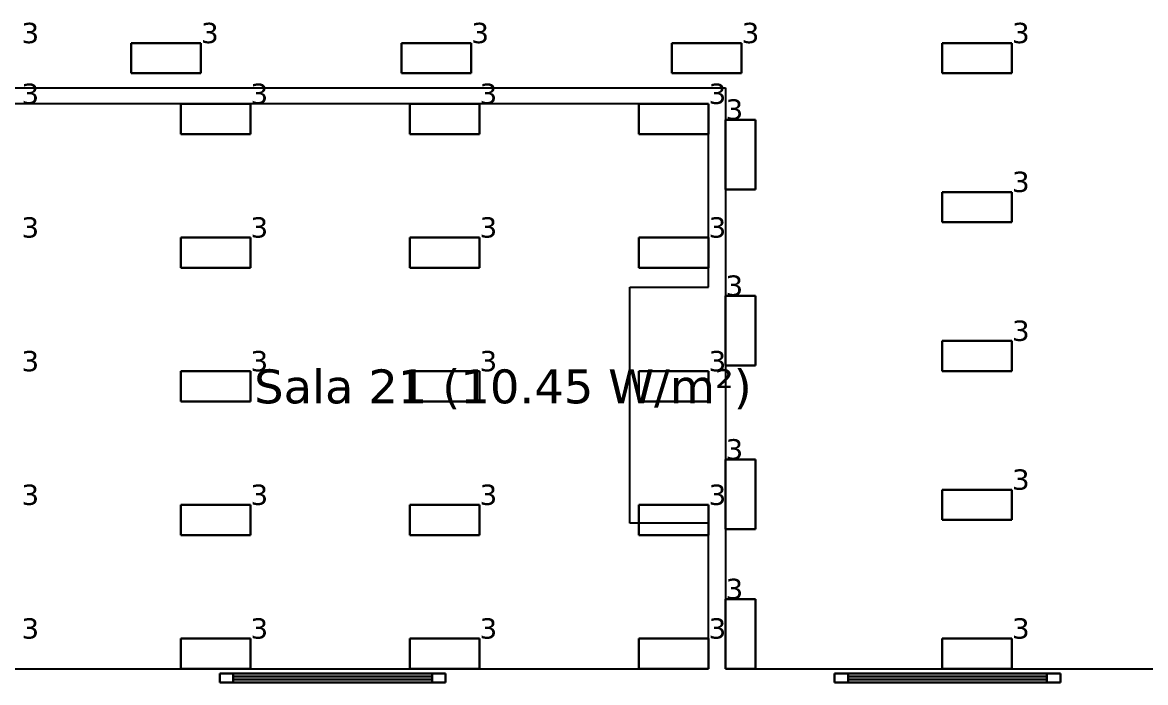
# Model space of a CAD drawing. Header units: inches. Extents: x 28 to 141, y 59 to 110.
# Drawn here: x 39.13 to 49.08, y 59.17 to 65.02 of the extents above; entities that cross this region are included whole.
import ezdxf

# ---------------------------------------------------------------- set-up
doc = ezdxf.new("R2010")
doc.units = ezdxf.units.IN
doc.header["$MEASUREMENT"] = 0
for name, color, linetype, true_color in [('DLX_BLD1_APERT', 7, 'Continuous', 0x969696), ('DLX_BLD1_CALC', 3, 'Continuous', 0x00ff00), ('DLX_BLD1_DESC', 7, 'Continuous', 0x969696), ('DLX_BLD1_LUM', 7, 'Continuous', 0xffd400), ('DLX_BLD1_LUMKEY_IDX', 7, 'Continuous', 0x969696)]:
    doc.layers.add(name, color=color, linetype=linetype, true_color=true_color)
doc.styles.add('TableTextStyle', font='')
doc.styles.get('TableTextStyle').set_extended_font_data('VERDANA.TTF')

msp = doc.modelspace()

# ---------------------------------------------------------------- linework, layer by layer
at = {"layer": 'DLX_BLD1_APERT'}
for points in [[(42.8802, 59.2532, 0), (40.8802, 59.2532, 0)], [(40.8802, 59.2532, 0), (40.8802, 59.1732, 0)], [(40.8802, 59.2532, 0), (40.8802, 59.2532, 0)], [(40.8802, 59.2532, 0), (40.8802, 59.1732, 0)], [(40.8802, 59.1732, 0), (40.8802, 59.2532, 0)], [(40.8802, 59.2532, 0), (42.8802, 59.2532, 0)], [(40.8802, 59.1732, 0), (40.8802, 59.2532, 0)], [(42.8802, 59.2532, 0), (40.8802, 59.2532, 0)], [(40.8802, 59.2532, 0), (40.8802, 59.2532, 0)], [(40.8802, 59.2532, 0), (42.8802, 59.2532, 0)], [(40.8802, 59.1732, 0), (42.8802, 59.1732, 0)], [(40.8802, 59.1732, 0), (40.8802, 59.1732, 0)], [(42.8802, 59.1732, 0), (40.8802, 59.1732, 0)], [(42.8802, 59.1732, 0), (40.8802, 59.1732, 0)], [(40.8802, 59.1732, 0), (40.8802, 59.1732, 0)], [(40.8802, 59.1732, 0), (42.8802, 59.1732, 0)], [(42.7602, 59.2532, 0), (41.0002, 59.2532, 0)], [(41.0002, 59.2532, 0), (41.0002, 59.2532, 0)], [(41.0002, 59.2532, 0), (42.7602, 59.2532, 0)], [(41.0002, 59.2257, 0), (41.0002, 59.2532, 0)], [(41.0002, 59.2532, 0), (42.7602, 59.2532, 0)], [(41.0002, 59.2257, 0), (41.0002, 59.2532, 0)], [(41.0002, 59.2532, 0), (41.0002, 59.2532, 0)], [(41.0002, 59.2532, 0), (41.0002, 59.2257, 0)], [(42.7602, 59.2532, 0), (41.0002, 59.2532, 0)], [(41.0002, 59.2532, 0), (41.0002, 59.2257, 0)], [(42.7602, 59.2257, 0), (41.0002, 59.2257, 0)], [(41.0002, 59.2257, 0), (41.0002, 59.2257, 0)], [(41.0002, 59.2257, 0), (42.7602, 59.2257, 0)], [(41.0002, 59.2007, 0), (41.0002, 59.2257, 0)], [(41.0002, 59.2257, 0), (42.7602, 59.2257, 0)], [(41.0002, 59.2007, 0), (41.0002, 59.2257, 0)], [(41.0002, 59.2257, 0), (41.0002, 59.2257, 0)], [(41.0002, 59.2257, 0), (41.0002, 59.2007, 0)], [(42.7602, 59.2257, 0), (41.0002, 59.2257, 0)], [(41.0002, 59.2257, 0), (41.0002, 59.2007, 0)], [(42.7602, 59.2257, 0), (41.0002, 59.2257, 0)], [(41.0002, 59.2257, 0), (41.0002, 59.2257, 0)], [(41.0002, 59.2257, 0), (42.7602, 59.2257, 0)], [(42.7602, 59.2257, 0), (41.0002, 59.2257, 0)], [(41.0002, 59.2257, 0), (41.0002, 59.2007, 0)], [(41.0002, 59.2257, 0), (42.7602, 59.2257, 0)], [(41.0002, 59.2007, 0), (41.0002, 59.2257, 0)], [(41.0002, 59.2257, 0), (41.0002, 59.2257, 0)], [(41.0002, 59.2257, 0), (41.0002, 59.2007, 0)], [(41.0002, 59.2007, 0), (41.0002, 59.2257, 0)], [(41.0002, 59.2007, 0), (42.7602, 59.2007, 0)], [(41.0002, 59.1732, 0), (41.0002, 59.2007, 0)], [(42.7602, 59.2007, 0), (41.0002, 59.2007, 0)], [(41.0002, 59.2007, 0), (41.0002, 59.2007, 0)], [(41.0002, 59.2007, 0), (41.0002, 59.1732, 0)], [(41.0002, 59.1732, 0), (41.0002, 59.2007, 0)], [(41.0002, 59.2007, 0), (41.0002, 59.2007, 0)], [(42.7602, 59.2007, 0), (41.0002, 59.2007, 0)], [(41.0002, 59.2007, 0), (41.0002, 59.1732, 0)], [(41.0002, 59.2007, 0), (42.7602, 59.2007, 0)], [(41.0002, 59.2007, 0), (42.7602, 59.2007, 0)], [(42.7602, 59.2007, 0), (41.0002, 59.2007, 0)], [(41.0002, 59.2007, 0), (41.0002, 59.2007, 0)], [(41.0002, 59.2007, 0), (42.7602, 59.2007, 0)], [(42.7602, 59.2007, 0), (41.0002, 59.2007, 0)], [(41.0002, 59.2007, 0), (41.0002, 59.2007, 0)], [(42.7602, 59.1732, 0), (41.0002, 59.1732, 0)], [(41.0002, 59.1732, 0), (41.0002, 59.1732, 0)], [(41.0002, 59.1732, 0), (42.7602, 59.1732, 0)], [(42.7602, 59.1732, 0), (41.0002, 59.1732, 0)], [(41.0002, 59.1732, 0), (41.0002, 59.1732, 0)], [(41.0002, 59.1732, 0), (42.7602, 59.1732, 0)], [(42.7602, 59.2532, 0), (42.7602, 59.2532, 0)], [(42.7602, 59.2532, 0), (42.7602, 59.2257, 0)], [(42.7602, 59.2257, 0), (42.7602, 59.2532, 0)], [(42.7602, 59.2532, 0), (42.7602, 59.2532, 0)], [(42.7602, 59.2532, 0), (42.7602, 59.2257, 0)], [(42.7602, 59.2257, 0), (42.7602, 59.2532, 0)], [(42.7602, 59.2257, 0), (42.7602, 59.2257, 0)], [(42.7602, 59.2257, 0), (42.7602, 59.2007, 0)], [(42.7602, 59.2007, 0), (42.7602, 59.2257, 0)], [(42.7602, 59.2007, 0), (42.7602, 59.2257, 0)], [(42.7602, 59.2257, 0), (42.7602, 59.2257, 0)], [(42.7602, 59.2257, 0), (42.7602, 59.2007, 0)], [(42.7602, 59.2257, 0), (42.7602, 59.2257, 0)], [(42.7602, 59.2007, 0), (42.7602, 59.2257, 0)], [(42.7602, 59.2257, 0), (42.7602, 59.2007, 0)], [(42.7602, 59.2257, 0), (42.7602, 59.2257, 0)], [(42.7602, 59.2257, 0), (42.7602, 59.2007, 0)], [(42.7602, 59.2007, 0), (42.7602, 59.2257, 0)], [(42.7602, 59.2007, 0), (42.7602, 59.1732, 0)], [(42.7602, 59.1732, 0), (42.7602, 59.2007, 0)], [(42.7602, 59.2007, 0), (42.7602, 59.2007, 0)], [(42.7602, 59.2007, 0), (42.7602, 59.1732, 0)], [(42.7602, 59.1732, 0), (42.7602, 59.2007, 0)], [(42.7602, 59.2007, 0), (42.7602, 59.2007, 0)], [(42.7602, 59.2007, 0), (42.7602, 59.2007, 0)], [(42.7602, 59.2007, 0), (42.7602, 59.2007, 0)], [(42.7602, 59.1732, 0), (42.7602, 59.1732, 0)], [(42.7602, 59.1732, 0), (42.7602, 59.1732, 0)], [(42.8802, 59.1732, 0), (42.8802, 59.2532, 0)], [(42.8802, 59.2532, 0), (42.8802, 59.1732, 0)], [(42.8802, 59.2532, 0), (42.8802, 59.2532, 0)], [(42.8802, 59.2532, 0), (42.8802, 59.1732, 0)], [(42.8802, 59.1732, 0), (42.8802, 59.2532, 0)], [(42.8802, 59.2532, 0), (42.8802, 59.2532, 0)], [(42.8802, 59.1732, 0), (42.8802, 59.1732, 0)], [(42.8802, 59.1732, 0), (42.8802, 59.1732, 0)], [(48.3238, 59.2532, 0), (46.3238, 59.2532, 0)], [(46.3238, 59.2532, 0), (46.3238, 59.1732, 0)], [(46.3238, 59.2532, 0), (46.3238, 59.2532, 0)], [(46.3238, 59.2532, 0), (46.3238, 59.1732, 0)], [(46.3238, 59.1732, 0), (46.3238, 59.2532, 0)], [(46.3238, 59.2532, 0), (48.3238, 59.2532, 0)], [(46.3238, 59.1732, 0), (46.3238, 59.2532, 0)], [(48.3238, 59.2532, 0), (46.3238, 59.2532, 0)], [(46.3238, 59.2532, 0), (46.3238, 59.2532, 0)], [(46.3238, 59.2532, 0), (48.3238, 59.2532, 0)], [(46.3238, 59.1732, 0), (48.3238, 59.1732, 0)], [(46.3238, 59.1732, 0), (46.3238, 59.1732, 0)], [(48.3238, 59.1732, 0), (46.3238, 59.1732, 0)], [(48.3238, 59.1732, 0), (46.3238, 59.1732, 0)], [(46.3238, 59.1732, 0), (46.3238, 59.1732, 0)], [(46.3238, 59.1732, 0), (48.3238, 59.1732, 0)], [(48.2038, 59.2532, 0), (46.4438, 59.2532, 0)], [(46.4438, 59.2532, 0), (46.4438, 59.2532, 0)], [(46.4438, 59.2532, 0), (48.2038, 59.2532, 0)], [(46.4438, 59.2257, 0), (46.4438, 59.2532, 0)], [(46.4438, 59.2532, 0), (48.2038, 59.2532, 0)], [(46.4438, 59.2257, 0), (46.4438, 59.2532, 0)], [(46.4438, 59.2532, 0), (46.4438, 59.2532, 0)], [(46.4438, 59.2532, 0), (46.4438, 59.2257, 0)], [(48.2038, 59.2532, 0), (46.4438, 59.2532, 0)], [(46.4438, 59.2532, 0), (46.4438, 59.2257, 0)], [(48.2038, 59.2257, 0), (46.4438, 59.2257, 0)], [(46.4438, 59.2257, 0), (46.4438, 59.2257, 0)], [(46.4438, 59.2257, 0), (48.2038, 59.2257, 0)], [(46.4438, 59.2007, 0), (46.4438, 59.2257, 0)], [(46.4438, 59.2257, 0), (48.2038, 59.2257, 0)], [(46.4438, 59.2007, 0), (46.4438, 59.2257, 0)], [(46.4438, 59.2257, 0), (46.4438, 59.2257, 0)], [(46.4438, 59.2257, 0), (46.4438, 59.2007, 0)], [(48.2038, 59.2257, 0), (46.4438, 59.2257, 0)], [(46.4438, 59.2257, 0), (46.4438, 59.2007, 0)], [(48.2038, 59.2257, 0), (46.4438, 59.2257, 0)], [(46.4438, 59.2257, 0), (46.4438, 59.2257, 0)], [(46.4438, 59.2257, 0), (48.2038, 59.2257, 0)], [(48.2038, 59.2257, 0), (46.4438, 59.2257, 0)], [(46.4438, 59.2257, 0), (46.4438, 59.2007, 0)], [(46.4438, 59.2257, 0), (48.2038, 59.2257, 0)], [(46.4438, 59.2007, 0), (46.4438, 59.2257, 0)], [(46.4438, 59.2257, 0), (46.4438, 59.2257, 0)], [(46.4438, 59.2257, 0), (46.4438, 59.2007, 0)], [(46.4438, 59.2007, 0), (46.4438, 59.2257, 0)], [(46.4438, 59.2007, 0), (48.2038, 59.2007, 0)], [(46.4438, 59.1732, 0), (46.4438, 59.2007, 0)], [(48.2038, 59.2007, 0), (46.4438, 59.2007, 0)], [(46.4438, 59.2007, 0), (46.4438, 59.2007, 0)], [(46.4438, 59.2007, 0), (46.4438, 59.1732, 0)], [(46.4438, 59.1732, 0), (46.4438, 59.2007, 0)], [(46.4438, 59.2007, 0), (46.4438, 59.2007, 0)], [(48.2038, 59.2007, 0), (46.4438, 59.2007, 0)], [(46.4438, 59.2007, 0), (46.4438, 59.1732, 0)], [(46.4438, 59.2007, 0), (48.2038, 59.2007, 0)], [(46.4438, 59.2007, 0), (48.2038, 59.2007, 0)], [(48.2038, 59.2007, 0), (46.4438, 59.2007, 0)], [(46.4438, 59.2007, 0), (46.4438, 59.2007, 0)], [(46.4438, 59.2007, 0), (48.2038, 59.2007, 0)], [(48.2038, 59.2007, 0), (46.4438, 59.2007, 0)], [(46.4438, 59.2007, 0), (46.4438, 59.2007, 0)], [(48.2038, 59.1732, 0), (46.4438, 59.1732, 0)], [(46.4438, 59.1732, 0), (46.4438, 59.1732, 0)], [(46.4438, 59.1732, 0), (48.2038, 59.1732, 0)], [(48.2038, 59.1732, 0), (46.4438, 59.1732, 0)], [(46.4438, 59.1732, 0), (46.4438, 59.1732, 0)], [(46.4438, 59.1732, 0), (48.2038, 59.1732, 0)], [(48.2038, 59.2532, 0), (48.2038, 59.2532, 0)], [(48.2038, 59.2532, 0), (48.2038, 59.2257, 0)], [(48.2038, 59.2257, 0), (48.2038, 59.2532, 0)], [(48.2038, 59.2532, 0), (48.2038, 59.2532, 0)], [(48.2038, 59.2532, 0), (48.2038, 59.2257, 0)], [(48.2038, 59.2257, 0), (48.2038, 59.2532, 0)], [(48.2038, 59.2257, 0), (48.2038, 59.2257, 0)], [(48.2038, 59.2257, 0), (48.2038, 59.2007, 0)], [(48.2038, 59.2007, 0), (48.2038, 59.2257, 0)], [(48.2038, 59.2007, 0), (48.2038, 59.2257, 0)], [(48.2038, 59.2257, 0), (48.2038, 59.2257, 0)], [(48.2038, 59.2257, 0), (48.2038, 59.2007, 0)], [(48.2038, 59.2257, 0), (48.2038, 59.2257, 0)], [(48.2038, 59.2007, 0), (48.2038, 59.2257, 0)], [(48.2038, 59.2257, 0), (48.2038, 59.2007, 0)], [(48.2038, 59.2257, 0), (48.2038, 59.2257, 0)], [(48.2038, 59.2257, 0), (48.2038, 59.2007, 0)], [(48.2038, 59.2007, 0), (48.2038, 59.2257, 0)], [(48.2038, 59.2007, 0), (48.2038, 59.1732, 0)], [(48.2038, 59.1732, 0), (48.2038, 59.2007, 0)], [(48.2038, 59.2007, 0), (48.2038, 59.2007, 0)], [(48.2038, 59.2007, 0), (48.2038, 59.1732, 0)], [(48.2038, 59.1732, 0), (48.2038, 59.2007, 0)], [(48.2038, 59.2007, 0), (48.2038, 59.2007, 0)], [(48.2038, 59.2007, 0), (48.2038, 59.2007, 0)], [(48.2038, 59.2007, 0), (48.2038, 59.2007, 0)], [(48.2038, 59.1732, 0), (48.2038, 59.1732, 0)], [(48.2038, 59.1732, 0), (48.2038, 59.1732, 0)], [(48.3238, 59.1732, 0), (48.3238, 59.2532, 0)], [(48.3238, 59.2532, 0), (48.3238, 59.1732, 0)], [(48.3238, 59.2532, 0), (48.3238, 59.2532, 0)], [(48.3238, 59.2532, 0), (48.3238, 59.1732, 0)], [(48.3238, 59.1732, 0), (48.3238, 59.2532, 0)], [(48.3238, 59.2532, 0), (48.3238, 59.2532, 0)], [(48.3238, 59.1732, 0), (48.3238, 59.1732, 0)], [(48.3238, 59.1732, 0), (48.3238, 59.1732, 0)]]:
    msp.add_polyline3d(points, dxfattribs=at)
at = {"layer": 'DLX_BLD1_CALC'}
for points in [[(38.5076, 64.4373, 0), (45.3576, 64.4372, 0)], [(45.3576, 64.4372, 0), (45.3576, 59.2949, 0)], [(45.2076, 64.2949, 0), (38.5076, 64.2949, 0)], [(45.2076, 62.6744, 0), (45.2076, 64.2949, 0)], [(44.5116, 60.5831, 0), (44.5116, 62.6744, 0)], [(44.5116, 62.6744, 0), (45.2076, 62.6744, 0)], [(45.2076, 60.5831, 0), (44.5116, 60.5831, 0)], [(45.2076, 59.2949, 0), (45.2076, 60.5831, 0)], [(38.5076, 59.2949, 0), (45.2076, 59.2949, 0)], [(45.3576, 59.2949, 0), (83.4004, 59.2949, 0)]]:
    msp.add_polyline3d(points, dxfattribs=at)
at = {"layer": 'DLX_BLD1_LUM'}
for points in [[(40.0971, 64.5659, 0), (40.0971, 64.8329, 0)], [(40.0971, 64.8329, 0), (40.0971, 64.8329, 0)], [(40.0971, 64.8329, 0), (40.0971, 64.5659, 0)], [(40.0971, 64.8329, 0), (40.7141, 64.8329, 0)], [(40.7141, 64.8329, 0), (40.0971, 64.8329, 0)], [(40.0971, 64.8329, 0), (40.0971, 64.8329, 0)], [(40.0971, 64.8329, 0), (40.0971, 64.5659, 0)], [(40.7141, 64.8329, 0), (40.0971, 64.8329, 0)], [(40.0971, 64.5659, 0), (40.0971, 64.8329, 0)], [(40.0971, 64.8329, 0), (40.7141, 64.8329, 0)], [(40.7141, 64.8329, 0), (40.7141, 64.5659, 0)], [(40.7141, 64.5659, 0), (40.7141, 64.8329, 0)], [(40.7141, 64.8329, 0), (40.7141, 64.8329, 0)], [(40.7141, 64.8329, 0), (40.7141, 64.8329, 0)], [(40.7141, 64.5659, 0), (40.7141, 64.8329, 0)], [(40.7141, 64.8329, 0), (40.7141, 64.5659, 0)], [(42.4904, 64.5659, 0), (42.4904, 64.8329, 0)], [(42.4904, 64.8329, 0), (42.4904, 64.8329, 0)], [(42.4904, 64.8329, 0), (42.4904, 64.5659, 0)], [(42.4904, 64.8329, 0), (43.1074, 64.8329, 0)], [(43.1074, 64.8329, 0), (42.4904, 64.8329, 0)], [(42.4904, 64.8329, 0), (42.4904, 64.8329, 0)], [(42.4904, 64.8329, 0), (42.4904, 64.5659, 0)], [(43.1074, 64.8329, 0), (42.4904, 64.8329, 0)], [(42.4904, 64.5659, 0), (42.4904, 64.8329, 0)], [(42.4904, 64.8329, 0), (43.1074, 64.8329, 0)], [(43.1074, 64.8329, 0), (43.1074, 64.5659, 0)], [(43.1074, 64.5659, 0), (43.1074, 64.8329, 0)], [(43.1074, 64.8329, 0), (43.1074, 64.8329, 0)], [(43.1074, 64.8329, 0), (43.1074, 64.8329, 0)], [(43.1074, 64.5659, 0), (43.1074, 64.8329, 0)], [(43.1074, 64.8329, 0), (43.1074, 64.5659, 0)], [(44.8837, 64.5659, 0), (44.8837, 64.8329, 0)], [(44.8837, 64.8329, 0), (44.8837, 64.8329, 0)], [(44.8837, 64.8329, 0), (44.8837, 64.5659, 0)], [(44.8837, 64.8329, 0), (45.5007, 64.8329, 0)], [(45.5007, 64.8329, 0), (44.8837, 64.8329, 0)], [(44.8837, 64.8329, 0), (44.8837, 64.8329, 0)], [(44.8837, 64.8329, 0), (44.8837, 64.5659, 0)], [(45.5007, 64.8329, 0), (44.8837, 64.8329, 0)], [(44.8837, 64.5659, 0), (44.8837, 64.8329, 0)], [(44.8837, 64.8329, 0), (45.5007, 64.8329, 0)], [(45.5007, 64.8329, 0), (45.5007, 64.5659, 0)], [(45.5007, 64.5659, 0), (45.5007, 64.8329, 0)], [(45.5007, 64.8329, 0), (45.5007, 64.8329, 0)], [(45.5007, 64.8329, 0), (45.5007, 64.8329, 0)], [(45.5007, 64.5659, 0), (45.5007, 64.8329, 0)], [(45.5007, 64.8329, 0), (45.5007, 64.5659, 0)], [(47.277, 64.5659, 0), (47.277, 64.8329, 0)], [(47.277, 64.8329, 0), (47.277, 64.8329, 0)], [(47.277, 64.8329, 0), (47.277, 64.5659, 0)], [(47.277, 64.8329, 0), (47.894, 64.8329, 0)], [(47.894, 64.8329, 0), (47.277, 64.8329, 0)], [(47.277, 64.8329, 0), (47.277, 64.8329, 0)], [(47.277, 64.8329, 0), (47.277, 64.5659, 0)], [(47.894, 64.8329, 0), (47.277, 64.8329, 0)], [(47.277, 64.5659, 0), (47.277, 64.8329, 0)], [(47.277, 64.8329, 0), (47.894, 64.8329, 0)], [(47.894, 64.8329, 0), (47.894, 64.5659, 0)], [(47.894, 64.5659, 0), (47.894, 64.8329, 0)], [(47.894, 64.8329, 0), (47.894, 64.8329, 0)], [(47.894, 64.8329, 0), (47.894, 64.8329, 0)], [(47.894, 64.5659, 0), (47.894, 64.8329, 0)], [(47.894, 64.8329, 0), (47.894, 64.5659, 0)], [(40.7141, 64.5659, 0), (40.0971, 64.5659, 0)], [(40.0971, 64.5659, 0), (40.0971, 64.5659, 0)], [(40.0971, 64.5659, 0), (40.7141, 64.5659, 0)], [(40.0971, 64.5659, 0), (40.0971, 64.5659, 0)], [(40.0971, 64.5659, 0), (40.7141, 64.5659, 0)], [(40.7141, 64.5659, 0), (40.0971, 64.5659, 0)], [(40.7141, 64.5659, 0), (40.7141, 64.5659, 0)], [(40.7141, 64.5659, 0), (40.7141, 64.5659, 0)], [(43.1074, 64.5659, 0), (42.4904, 64.5659, 0)], [(42.4904, 64.5659, 0), (42.4904, 64.5659, 0)], [(42.4904, 64.5659, 0), (43.1074, 64.5659, 0)], [(42.4904, 64.5659, 0), (42.4904, 64.5659, 0)], [(42.4904, 64.5659, 0), (43.1074, 64.5659, 0)], [(43.1074, 64.5659, 0), (42.4904, 64.5659, 0)], [(43.1074, 64.5659, 0), (43.1074, 64.5659, 0)], [(43.1074, 64.5659, 0), (43.1074, 64.5659, 0)], [(45.5007, 64.5659, 0), (44.8837, 64.5659, 0)], [(44.8837, 64.5659, 0), (44.8837, 64.5659, 0)], [(44.8837, 64.5659, 0), (45.5007, 64.5659, 0)], [(44.8837, 64.5659, 0), (44.8837, 64.5659, 0)], [(44.8837, 64.5659, 0), (45.5007, 64.5659, 0)], [(45.5007, 64.5659, 0), (44.8837, 64.5659, 0)], [(45.5007, 64.5659, 0), (45.5007, 64.5659, 0)], [(45.5007, 64.5659, 0), (45.5007, 64.5659, 0)], [(47.894, 64.5659, 0), (47.277, 64.5659, 0)], [(47.277, 64.5659, 0), (47.277, 64.5659, 0)], [(47.277, 64.5659, 0), (47.894, 64.5659, 0)], [(47.277, 64.5659, 0), (47.277, 64.5659, 0)], [(47.277, 64.5659, 0), (47.894, 64.5659, 0)], [(47.894, 64.5659, 0), (47.277, 64.5659, 0)], [(47.894, 64.5659, 0), (47.894, 64.5659, 0)], [(47.894, 64.5659, 0), (47.894, 64.5659, 0)], [(40.5352, 64.0279, 0), (40.5352, 64.2949, 0)], [(40.5352, 64.2949, 0), (40.5352, 64.2949, 0)], [(40.5352, 64.2949, 0), (40.5352, 64.0279, 0)], [(40.5352, 64.2949, 0), (41.1522, 64.2949, 0)], [(41.1522, 64.2949, 0), (40.5352, 64.2949, 0)], [(40.5352, 64.2949, 0), (40.5352, 64.2949, 0)], [(40.5352, 64.2949, 0), (40.5352, 64.0279, 0)], [(41.1522, 64.2949, 0), (40.5352, 64.2949, 0)], [(40.5352, 64.0279, 0), (40.5352, 64.2949, 0)], [(40.5352, 64.2949, 0), (41.1522, 64.2949, 0)], [(41.1522, 64.2949, 0), (41.1522, 64.0279, 0)], [(41.1522, 64.0279, 0), (41.1522, 64.2949, 0)], [(41.1522, 64.2949, 0), (41.1522, 64.2949, 0)], [(41.1522, 64.2949, 0), (41.1522, 64.2949, 0)], [(41.1522, 64.0279, 0), (41.1522, 64.2949, 0)], [(41.1522, 64.2949, 0), (41.1522, 64.0279, 0)], [(42.5629, 64.0279, 0), (42.5629, 64.2949, 0)], [(42.5629, 64.2949, 0), (42.5629, 64.2949, 0)], [(42.5629, 64.2949, 0), (42.5629, 64.0279, 0)], [(42.5629, 64.2949, 0), (43.1799, 64.2949, 0)], [(43.1799, 64.2949, 0), (42.5629, 64.2949, 0)], [(42.5629, 64.2949, 0), (42.5629, 64.2949, 0)], [(42.5629, 64.2949, 0), (42.5629, 64.0279, 0)], [(43.1799, 64.2949, 0), (42.5629, 64.2949, 0)], [(42.5629, 64.0279, 0), (42.5629, 64.2949, 0)], [(42.5629, 64.2949, 0), (43.1799, 64.2949, 0)], [(43.1799, 64.2949, 0), (43.1799, 64.0279, 0)], [(43.1799, 64.0279, 0), (43.1799, 64.2949, 0)], [(43.1799, 64.2949, 0), (43.1799, 64.2949, 0)], [(43.1799, 64.2949, 0), (43.1799, 64.2949, 0)], [(43.1799, 64.0279, 0), (43.1799, 64.2949, 0)], [(43.1799, 64.2949, 0), (43.1799, 64.0279, 0)], [(44.5906, 64.0279, 0), (44.5906, 64.2949, 0)], [(44.5906, 64.2949, 0), (44.5906, 64.2949, 0)], [(44.5906, 64.2949, 0), (44.5906, 64.0279, 0)], [(44.5906, 64.2949, 0), (45.2076, 64.2949, 0)], [(45.2076, 64.2949, 0), (44.5906, 64.2949, 0)], [(44.5906, 64.2949, 0), (44.5906, 64.2949, 0)], [(44.5906, 64.2949, 0), (44.5906, 64.0279, 0)], [(45.2076, 64.2949, 0), (44.5906, 64.2949, 0)], [(44.5906, 64.0279, 0), (44.5906, 64.2949, 0)], [(44.5906, 64.2949, 0), (45.2076, 64.2949, 0)], [(45.2076, 64.2949, 0), (45.2076, 64.0279, 0)], [(45.2076, 64.0279, 0), (45.2076, 64.2949, 0)], [(45.2076, 64.2949, 0), (45.2076, 64.2949, 0)], [(45.2076, 64.2949, 0), (45.2076, 64.2949, 0)], [(45.2076, 64.0279, 0), (45.2076, 64.2949, 0)], [(45.2076, 64.2949, 0), (45.2076, 64.0279, 0)], [(45.3576, 63.5386, 0), (45.3578, 64.1556, 0)], [(45.3578, 64.1556, 0), (45.3576, 63.5386, 0)], [(45.3578, 64.1556, 0), (45.3576, 63.5386, 0)], [(45.3576, 63.5386, 0), (45.3578, 64.1556, 0)], [(45.3578, 64.1556, 0), (45.3578, 64.1556, 0)], [(45.3578, 64.1556, 0), (45.6248, 64.1555, 0)], [(45.6248, 64.1555, 0), (45.3578, 64.1556, 0)], [(45.3578, 64.1556, 0), (45.3578, 64.1556, 0)], [(45.6248, 64.1555, 0), (45.3578, 64.1556, 0)], [(45.3578, 64.1556, 0), (45.6248, 64.1555, 0)], [(45.6248, 64.1555, 0), (45.6246, 63.5385, 0)], [(45.6246, 63.5385, 0), (45.6248, 64.1555, 0)], [(45.6246, 63.5385, 0), (45.6248, 64.1555, 0)], [(45.6248, 64.1555, 0), (45.6246, 63.5385, 0)], [(45.6248, 64.1555, 0), (45.6248, 64.1555, 0)], [(45.6248, 64.1555, 0), (45.6248, 64.1555, 0)], [(41.1522, 64.0279, 0), (40.5352, 64.0279, 0)], [(40.5352, 64.0279, 0), (40.5352, 64.0279, 0)], [(40.5352, 64.0279, 0), (41.1522, 64.0279, 0)], [(40.5352, 64.0279, 0), (40.5352, 64.0279, 0)], [(40.5352, 64.0279, 0), (41.1522, 64.0279, 0)], [(41.1522, 64.0279, 0), (40.5352, 64.0279, 0)], [(41.1522, 64.0279, 0), (41.1522, 64.0279, 0)], [(41.1522, 64.0279, 0), (41.1522, 64.0279, 0)], [(43.1799, 64.0279, 0), (42.5629, 64.0279, 0)], [(42.5629, 64.0279, 0), (42.5629, 64.0279, 0)], [(42.5629, 64.0279, 0), (43.1799, 64.0279, 0)], [(42.5629, 64.0279, 0), (42.5629, 64.0279, 0)], [(42.5629, 64.0279, 0), (43.1799, 64.0279, 0)], [(43.1799, 64.0279, 0), (42.5629, 64.0279, 0)], [(43.1799, 64.0279, 0), (43.1799, 64.0279, 0)], [(43.1799, 64.0279, 0), (43.1799, 64.0279, 0)], [(45.2076, 64.0279, 0), (44.5906, 64.0279, 0)], [(44.5906, 64.0279, 0), (44.5906, 64.0279, 0)], [(44.5906, 64.0279, 0), (45.2076, 64.0279, 0)], [(44.5906, 64.0279, 0), (44.5906, 64.0279, 0)], [(44.5906, 64.0279, 0), (45.2076, 64.0279, 0)], [(45.2076, 64.0279, 0), (44.5906, 64.0279, 0)], [(45.2076, 64.0279, 0), (45.2076, 64.0279, 0)], [(45.2076, 64.0279, 0), (45.2076, 64.0279, 0)], [(45.6246, 63.5385, 0), (45.3576, 63.5386, 0)], [(45.3576, 63.5386, 0), (45.3576, 63.5386, 0)], [(45.3576, 63.5386, 0), (45.6246, 63.5385, 0)], [(45.3576, 63.5386, 0), (45.3576, 63.5386, 0)], [(45.3576, 63.5386, 0), (45.6246, 63.5385, 0)], [(45.6246, 63.5385, 0), (45.3576, 63.5386, 0)], [(45.6246, 63.5385, 0), (45.6246, 63.5385, 0)], [(45.6246, 63.5385, 0), (45.6246, 63.5385, 0)], [(47.277, 63.2481, 0), (47.277, 63.5151, 0)], [(47.277, 63.5151, 0), (47.277, 63.5151, 0)], [(47.277, 63.5151, 0), (47.277, 63.2481, 0)], [(47.277, 63.5151, 0), (47.894, 63.5151, 0)], [(47.894, 63.5151, 0), (47.277, 63.5151, 0)], [(47.277, 63.5151, 0), (47.277, 63.5151, 0)], [(47.277, 63.5151, 0), (47.277, 63.2481, 0)], [(47.894, 63.5151, 0), (47.277, 63.5151, 0)], [(47.277, 63.2481, 0), (47.277, 63.5151, 0)], [(47.277, 63.5151, 0), (47.894, 63.5151, 0)], [(47.894, 63.5151, 0), (47.894, 63.2481, 0)], [(47.894, 63.2481, 0), (47.894, 63.5151, 0)], [(47.894, 63.5151, 0), (47.894, 63.5151, 0)], [(47.894, 63.5151, 0), (47.894, 63.5151, 0)], [(47.894, 63.2481, 0), (47.894, 63.5151, 0)], [(47.894, 63.5151, 0), (47.894, 63.2481, 0)], [(47.894, 63.2481, 0), (47.277, 63.2481, 0)], [(47.277, 63.2481, 0), (47.277, 63.2481, 0)], [(47.277, 63.2481, 0), (47.894, 63.2481, 0)], [(47.277, 63.2481, 0), (47.277, 63.2481, 0)], [(47.277, 63.2481, 0), (47.894, 63.2481, 0)], [(47.894, 63.2481, 0), (47.277, 63.2481, 0)], [(47.894, 63.2481, 0), (47.894, 63.2481, 0)], [(47.894, 63.2481, 0), (47.894, 63.2481, 0)], [(40.5352, 62.8447, 0), (40.5352, 63.1117, 0)], [(40.5352, 63.1117, 0), (40.5352, 63.1117, 0)], [(40.5352, 63.1117, 0), (40.5352, 62.8447, 0)], [(40.5352, 63.1117, 0), (41.1522, 63.1117, 0)], [(41.1522, 63.1117, 0), (40.5352, 63.1117, 0)], [(40.5352, 63.1117, 0), (40.5352, 63.1117, 0)], [(40.5352, 63.1117, 0), (40.5352, 62.8447, 0)], [(41.1522, 63.1117, 0), (40.5352, 63.1117, 0)], [(40.5352, 62.8447, 0), (40.5352, 63.1117, 0)], [(40.5352, 63.1117, 0), (41.1522, 63.1117, 0)], [(41.1522, 63.1117, 0), (41.1522, 62.8447, 0)], [(41.1522, 62.8447, 0), (41.1522, 63.1117, 0)], [(41.1522, 63.1117, 0), (41.1522, 63.1117, 0)], [(41.1522, 63.1117, 0), (41.1522, 63.1117, 0)], [(41.1522, 62.8447, 0), (41.1522, 63.1117, 0)], [(41.1522, 63.1117, 0), (41.1522, 62.8447, 0)], [(42.5629, 62.8447, 0), (42.5629, 63.1117, 0)], [(42.5629, 63.1117, 0), (42.5629, 63.1117, 0)], [(42.5629, 63.1117, 0), (42.5629, 62.8447, 0)], [(42.5629, 63.1117, 0), (43.1799, 63.1117, 0)], [(43.1799, 63.1117, 0), (42.5629, 63.1117, 0)], [(42.5629, 63.1117, 0), (42.5629, 63.1117, 0)], [(42.5629, 63.1117, 0), (42.5629, 62.8447, 0)], [(43.1799, 63.1117, 0), (42.5629, 63.1117, 0)], [(42.5629, 62.8447, 0), (42.5629, 63.1117, 0)], [(42.5629, 63.1117, 0), (43.1799, 63.1117, 0)], [(43.1799, 63.1117, 0), (43.1799, 62.8447, 0)], [(43.1799, 62.8447, 0), (43.1799, 63.1117, 0)], [(43.1799, 63.1117, 0), (43.1799, 63.1117, 0)], [(43.1799, 63.1117, 0), (43.1799, 63.1117, 0)], [(43.1799, 62.8447, 0), (43.1799, 63.1117, 0)], [(43.1799, 63.1117, 0), (43.1799, 62.8447, 0)], [(44.5906, 62.8447, 0), (44.5906, 63.1117, 0)], [(44.5906, 63.1117, 0), (44.5906, 63.1117, 0)], [(44.5906, 63.1117, 0), (44.5906, 62.8447, 0)], [(44.5906, 63.1117, 0), (45.2076, 63.1117, 0)], [(45.2076, 63.1117, 0), (44.5906, 63.1117, 0)], [(44.5906, 63.1117, 0), (44.5906, 63.1117, 0)], [(44.5906, 63.1117, 0), (44.5906, 62.8447, 0)], [(45.2076, 63.1117, 0), (44.5906, 63.1117, 0)], [(44.5906, 62.8447, 0), (44.5906, 63.1117, 0)], [(44.5906, 63.1117, 0), (45.2076, 63.1117, 0)], [(45.2076, 63.1117, 0), (45.2076, 62.8447, 0)], [(45.2076, 62.8447, 0), (45.2076, 63.1117, 0)], [(45.2076, 63.1117, 0), (45.2076, 63.1117, 0)], [(45.2076, 63.1117, 0), (45.2076, 63.1117, 0)], [(45.2076, 62.8447, 0), (45.2076, 63.1117, 0)], [(45.2076, 63.1117, 0), (45.2076, 62.8447, 0)], [(41.1522, 62.8447, 0), (40.5352, 62.8447, 0)], [(40.5352, 62.8447, 0), (40.5352, 62.8447, 0)], [(40.5352, 62.8447, 0), (41.1522, 62.8447, 0)], [(40.5352, 62.8447, 0), (40.5352, 62.8447, 0)], [(40.5352, 62.8447, 0), (41.1522, 62.8447, 0)], [(41.1522, 62.8447, 0), (40.5352, 62.8447, 0)], [(41.1522, 62.8447, 0), (41.1522, 62.8447, 0)], [(41.1522, 62.8447, 0), (41.1522, 62.8447, 0)], [(43.1799, 62.8447, 0), (42.5629, 62.8447, 0)], [(42.5629, 62.8447, 0), (42.5629, 62.8447, 0)], [(42.5629, 62.8447, 0), (43.1799, 62.8447, 0)], [(42.5629, 62.8447, 0), (42.5629, 62.8447, 0)], [(42.5629, 62.8447, 0), (43.1799, 62.8447, 0)], [(43.1799, 62.8447, 0), (42.5629, 62.8447, 0)], [(43.1799, 62.8447, 0), (43.1799, 62.8447, 0)], [(43.1799, 62.8447, 0), (43.1799, 62.8447, 0)], [(45.2076, 62.8447, 0), (44.5906, 62.8447, 0)], [(44.5906, 62.8447, 0), (44.5906, 62.8447, 0)], [(44.5906, 62.8447, 0), (45.2076, 62.8447, 0)], [(44.5906, 62.8447, 0), (44.5906, 62.8447, 0)], [(44.5906, 62.8447, 0), (45.2076, 62.8447, 0)], [(45.2076, 62.8447, 0), (44.5906, 62.8447, 0)], [(45.2076, 62.8447, 0), (45.2076, 62.8447, 0)], [(45.2076, 62.8447, 0), (45.2076, 62.8447, 0)], [(45.3569, 61.9795, 0), (45.3571, 62.5965, 0)], [(45.3571, 62.5965, 0), (45.3569, 61.9795, 0)], [(45.3571, 62.5965, 0), (45.3569, 61.9795, 0)], [(45.3569, 61.9795, 0), (45.3571, 62.5965, 0)], [(45.3571, 62.5965, 0), (45.3571, 62.5965, 0)], [(45.3571, 62.5965, 0), (45.6241, 62.5964, 0)], [(45.6241, 62.5964, 0), (45.3571, 62.5965, 0)], [(45.3571, 62.5965, 0), (45.3571, 62.5965, 0)], [(45.6241, 62.5964, 0), (45.3571, 62.5965, 0)], [(45.3571, 62.5965, 0), (45.6241, 62.5964, 0)], [(45.6241, 62.5964, 0), (45.6239, 61.9794, 0)], [(45.6239, 61.9794, 0), (45.6241, 62.5964, 0)], [(45.6239, 61.9794, 0), (45.6241, 62.5964, 0)], [(45.6241, 62.5964, 0), (45.6239, 61.9794, 0)], [(45.6241, 62.5964, 0), (45.6241, 62.5964, 0)], [(45.6241, 62.5964, 0), (45.6241, 62.5964, 0)], [(47.277, 61.9304, 0), (47.277, 62.1974, 0)], [(47.277, 62.1974, 0), (47.277, 62.1974, 0)], [(47.277, 62.1974, 0), (47.277, 61.9304, 0)], [(47.277, 62.1974, 0), (47.894, 62.1974, 0)], [(47.894, 62.1974, 0), (47.277, 62.1974, 0)], [(47.277, 62.1974, 0), (47.277, 62.1974, 0)], [(47.277, 62.1974, 0), (47.277, 61.9304, 0)], [(47.894, 62.1974, 0), (47.277, 62.1974, 0)], [(47.277, 61.9304, 0), (47.277, 62.1974, 0)], [(47.277, 62.1974, 0), (47.894, 62.1974, 0)], [(47.894, 62.1974, 0), (47.894, 61.9304, 0)], [(47.894, 61.9304, 0), (47.894, 62.1974, 0)], [(47.894, 62.1974, 0), (47.894, 62.1974, 0)], [(47.894, 62.1974, 0), (47.894, 62.1974, 0)], [(47.894, 61.9304, 0), (47.894, 62.1974, 0)], [(47.894, 62.1974, 0), (47.894, 61.9304, 0)], [(45.6239, 61.9794, 0), (45.3569, 61.9795, 0)], [(45.3569, 61.9795, 0), (45.3569, 61.9795, 0)], [(45.3569, 61.9795, 0), (45.6239, 61.9794, 0)], [(45.3569, 61.9795, 0), (45.3569, 61.9795, 0)], [(45.3569, 61.9795, 0), (45.6239, 61.9794, 0)], [(45.6239, 61.9794, 0), (45.3569, 61.9795, 0)], [(45.6239, 61.9794, 0), (45.6239, 61.9794, 0)], [(45.6239, 61.9794, 0), (45.6239, 61.9794, 0)], [(40.5352, 61.6614, 0), (40.5352, 61.9284, 0)], [(40.5352, 61.9284, 0), (40.5352, 61.9284, 0)], [(40.5352, 61.9284, 0), (40.5352, 61.6614, 0)], [(40.5352, 61.9284, 0), (41.1522, 61.9284, 0)], [(41.1522, 61.9284, 0), (40.5352, 61.9284, 0)], [(40.5352, 61.9284, 0), (40.5352, 61.9284, 0)], [(40.5352, 61.9284, 0), (40.5352, 61.6614, 0)], [(41.1522, 61.9284, 0), (40.5352, 61.9284, 0)], [(40.5352, 61.6614, 0), (40.5352, 61.9284, 0)], [(40.5352, 61.9284, 0), (41.1522, 61.9284, 0)], [(41.1522, 61.9284, 0), (41.1522, 61.6614, 0)], [(41.1522, 61.6614, 0), (41.1522, 61.9284, 0)], [(41.1522, 61.9284, 0), (41.1522, 61.9284, 0)], [(41.1522, 61.9284, 0), (41.1522, 61.9284, 0)], [(41.1522, 61.6614, 0), (41.1522, 61.9284, 0)], [(41.1522, 61.9284, 0), (41.1522, 61.6614, 0)], [(42.5629, 61.6614, 0), (42.5629, 61.9284, 0)], [(42.5629, 61.9284, 0), (42.5629, 61.9284, 0)], [(42.5629, 61.9284, 0), (42.5629, 61.6614, 0)], [(42.5629, 61.9284, 0), (43.1799, 61.9284, 0)], [(43.1799, 61.9284, 0), (42.5629, 61.9284, 0)], [(42.5629, 61.9284, 0), (42.5629, 61.9284, 0)], [(42.5629, 61.9284, 0), (42.5629, 61.6614, 0)], [(43.1799, 61.9284, 0), (42.5629, 61.9284, 0)], [(42.5629, 61.6614, 0), (42.5629, 61.9284, 0)], [(42.5629, 61.9284, 0), (43.1799, 61.9284, 0)], [(43.1799, 61.9284, 0), (43.1799, 61.6614, 0)], [(43.1799, 61.6614, 0), (43.1799, 61.9284, 0)], [(43.1799, 61.9284, 0), (43.1799, 61.9284, 0)], [(43.1799, 61.9284, 0), (43.1799, 61.9284, 0)], [(43.1799, 61.6614, 0), (43.1799, 61.9284, 0)], [(43.1799, 61.9284, 0), (43.1799, 61.6614, 0)], [(44.5906, 61.6614, 0), (44.5906, 61.9284, 0)], [(44.5906, 61.9284, 0), (44.5906, 61.9284, 0)], [(44.5906, 61.9284, 0), (44.5906, 61.6614, 0)], [(44.5906, 61.9284, 0), (45.2076, 61.9284, 0)], [(45.2076, 61.9284, 0), (44.5906, 61.9284, 0)], [(44.5906, 61.9284, 0), (44.5906, 61.9284, 0)], [(44.5906, 61.9284, 0), (44.5906, 61.6614, 0)], [(45.2076, 61.9284, 0), (44.5906, 61.9284, 0)], [(44.5906, 61.6614, 0), (44.5906, 61.9284, 0)], [(44.5906, 61.9284, 0), (45.2076, 61.9284, 0)], [(45.2076, 61.9284, 0), (45.2076, 61.6614, 0)], [(45.2076, 61.6614, 0), (45.2076, 61.9284, 0)], [(45.2076, 61.9284, 0), (45.2076, 61.9284, 0)], [(45.2076, 61.9284, 0), (45.2076, 61.9284, 0)], [(45.2076, 61.6614, 0), (45.2076, 61.9284, 0)], [(45.2076, 61.9284, 0), (45.2076, 61.6614, 0)], [(47.894, 61.9304, 0), (47.277, 61.9304, 0)], [(47.277, 61.9304, 0), (47.277, 61.9304, 0)], [(47.277, 61.9304, 0), (47.894, 61.9304, 0)], [(47.277, 61.9304, 0), (47.277, 61.9304, 0)], [(47.277, 61.9304, 0), (47.894, 61.9304, 0)], [(47.894, 61.9304, 0), (47.277, 61.9304, 0)], [(47.894, 61.9304, 0), (47.894, 61.9304, 0)], [(47.894, 61.9304, 0), (47.894, 61.9304, 0)], [(41.1522, 61.6614, 0), (40.5352, 61.6614, 0)], [(40.5352, 61.6614, 0), (40.5352, 61.6614, 0)], [(40.5352, 61.6614, 0), (41.1522, 61.6614, 0)], [(40.5352, 61.6614, 0), (40.5352, 61.6614, 0)], [(40.5352, 61.6614, 0), (41.1522, 61.6614, 0)], [(41.1522, 61.6614, 0), (40.5352, 61.6614, 0)], [(41.1522, 61.6614, 0), (41.1522, 61.6614, 0)], [(41.1522, 61.6614, 0), (41.1522, 61.6614, 0)], [(43.1799, 61.6614, 0), (42.5629, 61.6614, 0)], [(42.5629, 61.6614, 0), (42.5629, 61.6614, 0)], [(42.5629, 61.6614, 0), (43.1799, 61.6614, 0)], [(42.5629, 61.6614, 0), (42.5629, 61.6614, 0)], [(42.5629, 61.6614, 0), (43.1799, 61.6614, 0)], [(43.1799, 61.6614, 0), (42.5629, 61.6614, 0)], [(43.1799, 61.6614, 0), (43.1799, 61.6614, 0)], [(43.1799, 61.6614, 0), (43.1799, 61.6614, 0)], [(45.2076, 61.6614, 0), (44.5906, 61.6614, 0)], [(44.5906, 61.6614, 0), (44.5906, 61.6614, 0)], [(44.5906, 61.6614, 0), (45.2076, 61.6614, 0)], [(44.5906, 61.6614, 0), (44.5906, 61.6614, 0)], [(44.5906, 61.6614, 0), (45.2076, 61.6614, 0)], [(45.2076, 61.6614, 0), (44.5906, 61.6614, 0)], [(45.2076, 61.6614, 0), (45.2076, 61.6614, 0)], [(45.2076, 61.6614, 0), (45.2076, 61.6614, 0)], [(45.3576, 60.5305, 0), (45.3578, 61.1475, 0)], [(45.3578, 61.1475, 0), (45.3576, 60.5305, 0)], [(45.3578, 61.1475, 0), (45.3576, 60.5305, 0)], [(45.3576, 60.5305, 0), (45.3578, 61.1475, 0)], [(45.3578, 61.1475, 0), (45.3578, 61.1475, 0)], [(45.3578, 61.1475, 0), (45.6248, 61.1474, 0)], [(45.6248, 61.1474, 0), (45.3578, 61.1475, 0)], [(45.3578, 61.1475, 0), (45.3578, 61.1475, 0)], [(45.6248, 61.1474, 0), (45.3578, 61.1475, 0)], [(45.3578, 61.1475, 0), (45.6248, 61.1474, 0)], [(45.6248, 61.1474, 0), (45.6246, 60.5304, 0)], [(45.6246, 60.5304, 0), (45.6248, 61.1474, 0)], [(45.6246, 60.5304, 0), (45.6248, 61.1474, 0)], [(45.6248, 61.1474, 0), (45.6246, 60.5304, 0)], [(45.6248, 61.1474, 0), (45.6248, 61.1474, 0)], [(45.6248, 61.1474, 0), (45.6248, 61.1474, 0)], [(47.277, 60.6127, 0), (47.277, 60.8797, 0)], [(47.277, 60.8797, 0), (47.277, 60.8797, 0)], [(47.277, 60.8797, 0), (47.277, 60.6127, 0)], [(47.277, 60.8797, 0), (47.894, 60.8797, 0)], [(47.894, 60.8797, 0), (47.277, 60.8797, 0)], [(47.277, 60.8797, 0), (47.277, 60.8797, 0)], [(47.277, 60.8797, 0), (47.277, 60.6127, 0)], [(47.894, 60.8797, 0), (47.277, 60.8797, 0)], [(47.277, 60.6127, 0), (47.277, 60.8797, 0)], [(47.277, 60.8797, 0), (47.894, 60.8797, 0)], [(47.894, 60.8797, 0), (47.894, 60.6127, 0)], [(47.894, 60.6127, 0), (47.894, 60.8797, 0)], [(47.894, 60.8797, 0), (47.894, 60.8797, 0)], [(47.894, 60.8797, 0), (47.894, 60.8797, 0)], [(47.894, 60.6127, 0), (47.894, 60.8797, 0)], [(47.894, 60.8797, 0), (47.894, 60.6127, 0)], [(40.5352, 60.4782, 0), (40.5352, 60.7452, 0)], [(40.5352, 60.7452, 0), (40.5352, 60.7452, 0)], [(40.5352, 60.7452, 0), (40.5352, 60.4782, 0)], [(40.5352, 60.7452, 0), (41.1522, 60.7452, 0)], [(41.1522, 60.7452, 0), (40.5352, 60.7452, 0)], [(40.5352, 60.7452, 0), (40.5352, 60.7452, 0)], [(40.5352, 60.7452, 0), (40.5352, 60.4782, 0)], [(41.1522, 60.7452, 0), (40.5352, 60.7452, 0)], [(40.5352, 60.4782, 0), (40.5352, 60.7452, 0)], [(40.5352, 60.7452, 0), (41.1522, 60.7452, 0)], [(41.1522, 60.7452, 0), (41.1522, 60.4782, 0)], [(41.1522, 60.4782, 0), (41.1522, 60.7452, 0)], [(41.1522, 60.7452, 0), (41.1522, 60.7452, 0)], [(41.1522, 60.7452, 0), (41.1522, 60.7452, 0)], [(41.1522, 60.4782, 0), (41.1522, 60.7452, 0)], [(41.1522, 60.7452, 0), (41.1522, 60.4782, 0)], [(42.5629, 60.4782, 0), (42.5629, 60.7452, 0)], [(42.5629, 60.7452, 0), (42.5629, 60.7452, 0)], [(42.5629, 60.7452, 0), (42.5629, 60.4782, 0)], [(42.5629, 60.7452, 0), (43.1799, 60.7452, 0)], [(43.1799, 60.7452, 0), (42.5629, 60.7452, 0)], [(42.5629, 60.7452, 0), (42.5629, 60.7452, 0)], [(42.5629, 60.7452, 0), (42.5629, 60.4782, 0)], [(43.1799, 60.7452, 0), (42.5629, 60.7452, 0)], [(42.5629, 60.4782, 0), (42.5629, 60.7452, 0)], [(42.5629, 60.7452, 0), (43.1799, 60.7452, 0)], [(43.1799, 60.7452, 0), (43.1799, 60.4782, 0)], [(43.1799, 60.4782, 0), (43.1799, 60.7452, 0)], [(43.1799, 60.7452, 0), (43.1799, 60.7452, 0)], [(43.1799, 60.7452, 0), (43.1799, 60.7452, 0)], [(43.1799, 60.4782, 0), (43.1799, 60.7452, 0)], [(43.1799, 60.7452, 0), (43.1799, 60.4782, 0)], [(44.5906, 60.4782, 0), (44.5906, 60.7452, 0)], [(44.5906, 60.7452, 0), (44.5906, 60.7452, 0)], [(44.5906, 60.7452, 0), (44.5906, 60.4782, 0)], [(44.5906, 60.7452, 0), (45.2076, 60.7452, 0)], [(45.2076, 60.7452, 0), (44.5906, 60.7452, 0)], [(44.5906, 60.7452, 0), (44.5906, 60.7452, 0)], [(44.5906, 60.7452, 0), (44.5906, 60.4782, 0)], [(45.2076, 60.7452, 0), (44.5906, 60.7452, 0)], [(44.5906, 60.4782, 0), (44.5906, 60.7452, 0)], [(44.5906, 60.7452, 0), (45.2076, 60.7452, 0)], [(45.2076, 60.7452, 0), (45.2076, 60.4782, 0)], [(45.2076, 60.4782, 0), (45.2076, 60.7452, 0)], [(45.2076, 60.7452, 0), (45.2076, 60.7452, 0)], [(45.2076, 60.7452, 0), (45.2076, 60.7452, 0)], [(45.2076, 60.4782, 0), (45.2076, 60.7452, 0)], [(45.2076, 60.7452, 0), (45.2076, 60.4782, 0)], [(47.894, 60.6127, 0), (47.277, 60.6127, 0)], [(47.277, 60.6127, 0), (47.277, 60.6127, 0)], [(47.277, 60.6127, 0), (47.894, 60.6127, 0)], [(47.277, 60.6127, 0), (47.277, 60.6127, 0)], [(47.277, 60.6127, 0), (47.894, 60.6127, 0)], [(47.894, 60.6127, 0), (47.277, 60.6127, 0)], [(47.894, 60.6127, 0), (47.894, 60.6127, 0)], [(47.894, 60.6127, 0), (47.894, 60.6127, 0)], [(41.1522, 60.4782, 0), (40.5352, 60.4782, 0)], [(40.5352, 60.4782, 0), (40.5352, 60.4782, 0)], [(40.5352, 60.4782, 0), (41.1522, 60.4782, 0)], [(40.5352, 60.4782, 0), (40.5352, 60.4782, 0)], [(40.5352, 60.4782, 0), (41.1522, 60.4782, 0)], [(41.1522, 60.4782, 0), (40.5352, 60.4782, 0)], [(41.1522, 60.4782, 0), (41.1522, 60.4782, 0)], [(41.1522, 60.4782, 0), (41.1522, 60.4782, 0)], [(43.1799, 60.4782, 0), (42.5629, 60.4782, 0)], [(42.5629, 60.4782, 0), (42.5629, 60.4782, 0)], [(42.5629, 60.4782, 0), (43.1799, 60.4782, 0)], [(42.5629, 60.4782, 0), (42.5629, 60.4782, 0)], [(42.5629, 60.4782, 0), (43.1799, 60.4782, 0)], [(43.1799, 60.4782, 0), (42.5629, 60.4782, 0)], [(43.1799, 60.4782, 0), (43.1799, 60.4782, 0)], [(43.1799, 60.4782, 0), (43.1799, 60.4782, 0)], [(45.2076, 60.4782, 0), (44.5906, 60.4782, 0)], [(44.5906, 60.4782, 0), (44.5906, 60.4782, 0)], [(44.5906, 60.4782, 0), (45.2076, 60.4782, 0)], [(44.5906, 60.4782, 0), (44.5906, 60.4782, 0)], [(44.5906, 60.4782, 0), (45.2076, 60.4782, 0)], [(45.2076, 60.4782, 0), (44.5906, 60.4782, 0)], [(45.2076, 60.4782, 0), (45.2076, 60.4782, 0)], [(45.2076, 60.4782, 0), (45.2076, 60.4782, 0)], [(45.6246, 60.5304, 0), (45.3576, 60.5305, 0)], [(45.3576, 60.5305, 0), (45.3576, 60.5305, 0)], [(45.3576, 60.5305, 0), (45.6246, 60.5304, 0)], [(45.3576, 60.5305, 0), (45.3576, 60.5305, 0)], [(45.3576, 60.5305, 0), (45.6246, 60.5304, 0)], [(45.6246, 60.5304, 0), (45.3576, 60.5305, 0)], [(45.6246, 60.5304, 0), (45.6246, 60.5304, 0)], [(45.6246, 60.5304, 0), (45.6246, 60.5304, 0)], [(45.3576, 59.295, 0), (45.3578, 59.912, 0)], [(45.3578, 59.912, 0), (45.3576, 59.295, 0)], [(45.3578, 59.912, 0), (45.3576, 59.295, 0)], [(45.3576, 59.295, 0), (45.3578, 59.912, 0)], [(45.3578, 59.912, 0), (45.3578, 59.912, 0)], [(45.3578, 59.912, 0), (45.6248, 59.9119, 0)], [(45.6248, 59.9119, 0), (45.3578, 59.912, 0)], [(45.3578, 59.912, 0), (45.3578, 59.912, 0)], [(45.6248, 59.9119, 0), (45.3578, 59.912, 0)], [(45.3578, 59.912, 0), (45.6248, 59.9119, 0)], [(45.6248, 59.9119, 0), (45.6246, 59.2949, 0)], [(45.6246, 59.2949, 0), (45.6248, 59.9119, 0)], [(45.6246, 59.2949, 0), (45.6248, 59.9119, 0)], [(45.6248, 59.9119, 0), (45.6246, 59.2949, 0)], [(45.6248, 59.9119, 0), (45.6248, 59.9119, 0)], [(45.6248, 59.9119, 0), (45.6248, 59.9119, 0)], [(40.5352, 59.2949, 0), (40.5352, 59.5619, 0)], [(40.5352, 59.5619, 0), (40.5352, 59.5619, 0)], [(40.5352, 59.5619, 0), (40.5352, 59.2949, 0)], [(40.5352, 59.5619, 0), (41.1522, 59.5619, 0)], [(41.1522, 59.5619, 0), (40.5352, 59.5619, 0)], [(40.5352, 59.5619, 0), (40.5352, 59.5619, 0)], [(40.5352, 59.5619, 0), (40.5352, 59.2949, 0)], [(41.1522, 59.5619, 0), (40.5352, 59.5619, 0)], [(40.5352, 59.2949, 0), (40.5352, 59.5619, 0)], [(40.5352, 59.5619, 0), (41.1522, 59.5619, 0)], [(41.1522, 59.5619, 0), (41.1522, 59.2949, 0)], [(41.1522, 59.2949, 0), (41.1522, 59.5619, 0)], [(41.1522, 59.5619, 0), (41.1522, 59.5619, 0)], [(41.1522, 59.5619, 0), (41.1522, 59.5619, 0)], [(41.1522, 59.2949, 0), (41.1522, 59.5619, 0)], [(41.1522, 59.5619, 0), (41.1522, 59.2949, 0)], [(42.5629, 59.2949, 0), (42.5629, 59.5619, 0)], [(42.5629, 59.5619, 0), (42.5629, 59.5619, 0)], [(42.5629, 59.5619, 0), (42.5629, 59.2949, 0)], [(42.5629, 59.5619, 0), (43.1799, 59.5619, 0)], [(43.1799, 59.5619, 0), (42.5629, 59.5619, 0)], [(42.5629, 59.5619, 0), (42.5629, 59.5619, 0)], [(42.5629, 59.5619, 0), (42.5629, 59.2949, 0)], [(43.1799, 59.5619, 0), (42.5629, 59.5619, 0)], [(42.5629, 59.2949, 0), (42.5629, 59.5619, 0)], [(42.5629, 59.5619, 0), (43.1799, 59.5619, 0)], [(43.1799, 59.5619, 0), (43.1799, 59.2949, 0)], [(43.1799, 59.2949, 0), (43.1799, 59.5619, 0)], [(43.1799, 59.5619, 0), (43.1799, 59.5619, 0)], [(43.1799, 59.5619, 0), (43.1799, 59.5619, 0)], [(43.1799, 59.2949, 0), (43.1799, 59.5619, 0)], [(43.1799, 59.5619, 0), (43.1799, 59.2949, 0)], [(44.5906, 59.2949, 0), (44.5906, 59.5619, 0)], [(44.5906, 59.5619, 0), (44.5906, 59.5619, 0)], [(44.5906, 59.5619, 0), (44.5906, 59.2949, 0)], [(44.5906, 59.5619, 0), (45.2076, 59.5619, 0)], [(45.2076, 59.5619, 0), (44.5906, 59.5619, 0)], [(44.5906, 59.5619, 0), (44.5906, 59.5619, 0)], [(44.5906, 59.5619, 0), (44.5906, 59.2949, 0)], [(45.2076, 59.5619, 0), (44.5906, 59.5619, 0)], [(44.5906, 59.2949, 0), (44.5906, 59.5619, 0)], [(44.5906, 59.5619, 0), (45.2076, 59.5619, 0)], [(45.2076, 59.5619, 0), (45.2076, 59.2949, 0)], [(45.2076, 59.2949, 0), (45.2076, 59.5619, 0)], [(45.2076, 59.5619, 0), (45.2076, 59.5619, 0)], [(45.2076, 59.5619, 0), (45.2076, 59.5619, 0)], [(45.2076, 59.2949, 0), (45.2076, 59.5619, 0)], [(45.2076, 59.5619, 0), (45.2076, 59.2949, 0)], [(47.277, 59.2949, 0), (47.277, 59.5619, 0)], [(47.277, 59.5619, 0), (47.277, 59.5619, 0)], [(47.277, 59.5619, 0), (47.277, 59.2949, 0)], [(47.277, 59.5619, 0), (47.894, 59.5619, 0)], [(47.894, 59.5619, 0), (47.277, 59.5619, 0)], [(47.277, 59.5619, 0), (47.277, 59.5619, 0)], [(47.277, 59.5619, 0), (47.277, 59.2949, 0)], [(47.894, 59.5619, 0), (47.277, 59.5619, 0)], [(47.277, 59.2949, 0), (47.277, 59.5619, 0)], [(47.277, 59.5619, 0), (47.894, 59.5619, 0)], [(47.894, 59.5619, 0), (47.894, 59.2949, 0)], [(47.894, 59.2949, 0), (47.894, 59.5619, 0)], [(47.894, 59.5619, 0), (47.894, 59.5619, 0)], [(47.894, 59.5619, 0), (47.894, 59.5619, 0)], [(47.894, 59.2949, 0), (47.894, 59.5619, 0)], [(47.894, 59.5619, 0), (47.894, 59.2949, 0)], [(41.1522, 59.2949, 0), (40.5352, 59.2949, 0)], [(40.5352, 59.2949, 0), (40.5352, 59.2949, 0)], [(40.5352, 59.2949, 0), (41.1522, 59.2949, 0)], [(40.5352, 59.2949, 0), (40.5352, 59.2949, 0)], [(40.5352, 59.2949, 0), (41.1522, 59.2949, 0)], [(41.1522, 59.2949, 0), (40.5352, 59.2949, 0)], [(41.1522, 59.2949, 0), (41.1522, 59.2949, 0)], [(41.1522, 59.2949, 0), (41.1522, 59.2949, 0)], [(43.1799, 59.2949, 0), (42.5629, 59.2949, 0)], [(42.5629, 59.2949, 0), (42.5629, 59.2949, 0)], [(42.5629, 59.2949, 0), (43.1799, 59.2949, 0)], [(42.5629, 59.2949, 0), (42.5629, 59.2949, 0)], [(42.5629, 59.2949, 0), (43.1799, 59.2949, 0)], [(43.1799, 59.2949, 0), (42.5629, 59.2949, 0)], [(43.1799, 59.2949, 0), (43.1799, 59.2949, 0)], [(43.1799, 59.2949, 0), (43.1799, 59.2949, 0)], [(45.2076, 59.2949, 0), (44.5906, 59.2949, 0)], [(44.5906, 59.2949, 0), (44.5906, 59.2949, 0)], [(44.5906, 59.2949, 0), (45.2076, 59.2949, 0)], [(44.5906, 59.2949, 0), (44.5906, 59.2949, 0)], [(44.5906, 59.2949, 0), (45.2076, 59.2949, 0)], [(45.2076, 59.2949, 0), (44.5906, 59.2949, 0)], [(45.2076, 59.2949, 0), (45.2076, 59.2949, 0)], [(45.2076, 59.2949, 0), (45.2076, 59.2949, 0)], [(45.6246, 59.2949, 0), (45.3576, 59.295, 0)], [(45.3576, 59.295, 0), (45.3576, 59.295, 0)], [(45.3576, 59.295, 0), (45.6246, 59.2949, 0)], [(45.3576, 59.295, 0), (45.3576, 59.295, 0)], [(45.3576, 59.295, 0), (45.6246, 59.2949, 0)], [(45.6246, 59.2949, 0), (45.3576, 59.295, 0)], [(45.6246, 59.2949, 0), (45.6246, 59.2949, 0)], [(45.6246, 59.2949, 0), (45.6246, 59.2949, 0)], [(47.894, 59.2949, 0), (47.277, 59.2949, 0)], [(47.277, 59.2949, 0), (47.277, 59.2949, 0)], [(47.277, 59.2949, 0), (47.894, 59.2949, 0)], [(47.277, 59.2949, 0), (47.277, 59.2949, 0)], [(47.277, 59.2949, 0), (47.894, 59.2949, 0)], [(47.894, 59.2949, 0), (47.277, 59.2949, 0)], [(47.894, 59.2949, 0), (47.894, 59.2949, 0)], [(47.894, 59.2949, 0), (47.894, 59.2949, 0)]]:
    msp.add_polyline3d(points, dxfattribs=at)

# ---------------------------------------------------------------- texts
at = {"layer": 'DLX_BLD1_DESC', "style": 'TableTextStyle'}
msp.add_text('Sala 21 (10.45 W/m²)', height=0.3, dxfattribs=at).set_placement((41.1847, 61.6449))
at = {"layer": 'DLX_BLD1_LUMKEY_IDX', "style": 'TableTextStyle'}
for p in [(39.1246, 64.8329), (40.7141, 64.8329), (43.1074, 64.8329), (45.5007, 64.8329), (47.894, 64.8329), (39.1246, 64.2949), (41.1522, 64.2949), (43.1799, 64.2949), (45.2076, 64.2949), (45.3578, 64.1556), (47.894, 63.5151), (39.1246, 63.1117), (41.1522, 63.1117), (43.1799, 63.1117), (45.2076, 63.1117), (45.3571, 62.5965), (47.894, 62.1974), (39.1246, 61.9284), (41.1522, 61.9284), (43.1799, 61.9284), (45.2076, 61.9284), (45.3578, 61.1475), (47.894, 60.8797), (39.1246, 60.7452), (41.1522, 60.7452), (43.1799, 60.7452), (45.2076, 60.7452), (45.3578, 59.912), (39.1246, 59.5619), (41.1522, 59.5619), (43.1799, 59.5619), (45.2076, 59.5619), (47.894, 59.5619)]:
    msp.add_text('3', height=0.18, dxfattribs=at).set_placement(p)

doc.saveas('drawing.dxf')
